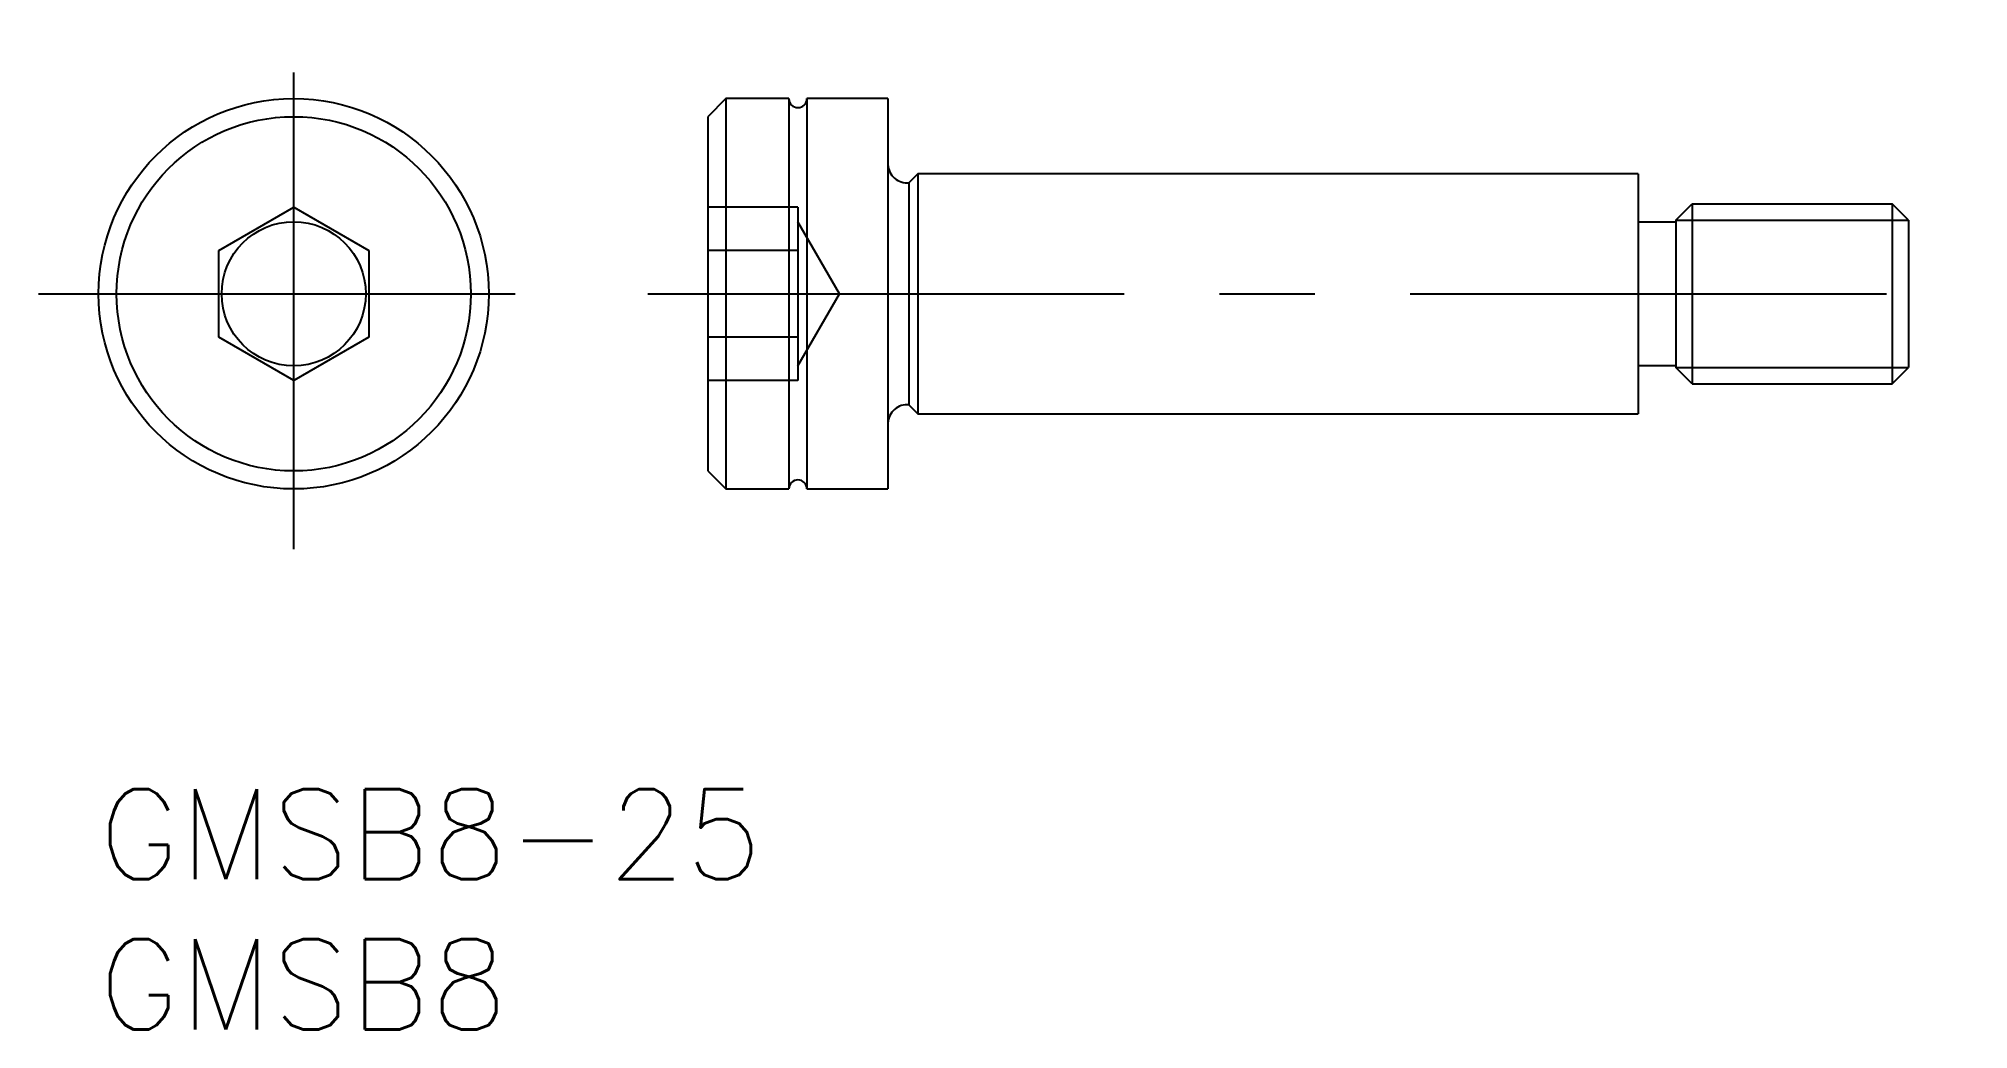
# Model space of a CAD drawing. Extents: x -2 to 62.3, y -8 to 25.
import ezdxf

# ---------------------------------------------------------------- set-up
doc = ezdxf.new("R2010")
doc.units = 0
doc.header["$LTSCALE"] = 0.5
doc.linetypes.add('CENTER', pattern=[50.8, 31.75, -6.35, 6.35, -6.35])
doc.linetypes.add('DASHED', pattern=[19.05, 12.7, -6.35])
for name, color, linetype in [('MSM_CENTER', 1, 'CENTER'), ('MSM_CONTINUOUS', 7, 'CONTINUOUS'), ('MSM_DASHED', 4, 'DASHED'), ('MSM_NARROW', 5, 'CONTINUOUS'), ('MSM_PART_NUMBER', 7, 'CONTINUOUS')]:
    doc.layers.add(name, color=color, linetype=linetype)
doc.styles.get("Standard").update_dxf_attribs({"font": 'txt.shx', "height": 1, "bigfont": 'bigfont.shx'})

# ---------------------------------------------------------------- blocks, each defined once
blk = doc.blocks.new('*U13')
at = {"layer": 'MSM_PART_NUMBER'}
blk.add_text('GMSB8-25', height=3, dxfattribs=at).set_placement((0, -3))
blk = doc.blocks.new('*U14')
at = {"layer": 'MSM_PART_NUMBER'}
blk.add_text('GMSB8', height=3, dxfattribs=at).set_placement((0, -8))

msp = doc.modelspace()

# ---------------------------------------------------------------- linework, layer by layer
at = {"layer": 'MSM_CENTER'}
for p, q in [((6.5, 8), (6.5, 25)), ((-2, 16.5), (15, 16.5)), ((18.3, 16.5), (62.3, 16.5))]:
    msp.add_line(p, q, dxfattribs=at)
at = {"layer": 'MSM_CONTINUOUS'}
for p, q in [((20.9, 23), (20.3, 22.4)), ((23, 23), (20.9, 23)), ((20.9, 23), (20.9, 10)), ((23, 23), (23, 10)), ((26.3, 23), (23.6, 23)), ((23.6, 23), (23.6, 10)), ((26.3, 23), (26.3, 10)), ((20.3, 22.4), (20.3, 10.6)), ((27.3, 20.5), (27, 20.2)), ((27, 20.2), (27, 12.8)), ((51.3, 20.5), (27.3, 20.5)), ((27.3, 20.5), (27.3, 12.5)), ((51.3, 20.5), (51.3, 12.5)), ((4, 17.943), (6.5, 19.387)), ((6.5, 19.387), (9, 17.943)), ((52.55, 18.958), (53.092, 19.5)), ((53.092, 19.5), (59.758, 19.5)), ((53.092, 19.5), (53.092, 13.5)), ((60.3, 18.958), (59.758, 19.5)), ((59.758, 19.5), (59.758, 13.5)), ((52.55, 18.887), (51.3, 18.887)), ((52.55, 18.958), (52.55, 14.042)), ((60.3, 18.958), (60.3, 14.042)), ((4, 15.057), (4, 17.943)), ((9, 17.943), (9, 15.057)), ((6.5, 13.613), (4, 15.057)), ((9, 15.057), (6.5, 13.613)), ((51.3, 14.114), (52.55, 14.114)), ((53.092, 13.5), (52.55, 14.042)), ((59.758, 13.5), (60.3, 14.042)), ((53.092, 13.5), (59.758, 13.5)), ((27, 12.8), (27.3, 12.5)), ((27.3, 12.5), (51.3, 12.5)), ((20.3, 10.6), (20.9, 10)), ((20.9, 10), (23, 10)), ((23.6, 10), (26.3, 10))]:
    msp.add_line(p, q, dxfattribs=at)
for radius in [6.5, 5.9, 2.4]:
    msp.add_circle((6.5, 16.5), radius, dxfattribs=at)
for centre, radius, start, end in [((23.3, 23), 0.3, 180, 0), ((26.931, 20.827), 0.631, 182.07341, 276.3156), ((26.931, 12.173), 0.631, 83.6844, 177.92659), ((23.3, 10), 0.3, 0, 180)]:
    msp.add_arc(centre, radius, start, end, dxfattribs=at)
at = {"layer": 'MSM_DASHED'}
for p, q in [((23.3, 19.387), (20.3, 19.387)), ((23.3, 19.387), (23.3, 13.613)), ((24.686, 16.5), (23.3, 18.9)), ((23.3, 17.943), (20.3, 17.943)), ((23.3, 14.1), (24.686, 16.5)), ((23.3, 15.057), (20.3, 15.057)), ((23.3, 13.613), (20.3, 13.613))]:
    msp.add_line(p, q, dxfattribs=at)
for centre in [(26.931, 20.827), (26.931, 12.173)]:
    msp.add_arc(centre, 0.631, 177.92659, 182.07341, dxfattribs=at)
at = {"layer": 'MSM_NARROW'}
for p, q in [((52.55, 18.958), (60.3, 18.958)), ((52.55, 14.042), (60.3, 14.042))]:
    msp.add_line(p, q, dxfattribs=at)

# ---------------------------------------------------------------- block references
at = {"layer": 'MSM_CONTINUOUS'}
for name in ['*U13', '*U14']:
    msp.add_blockref(name, (0, 0), dxfattribs=at)

doc.saveas('drawing.dxf')
